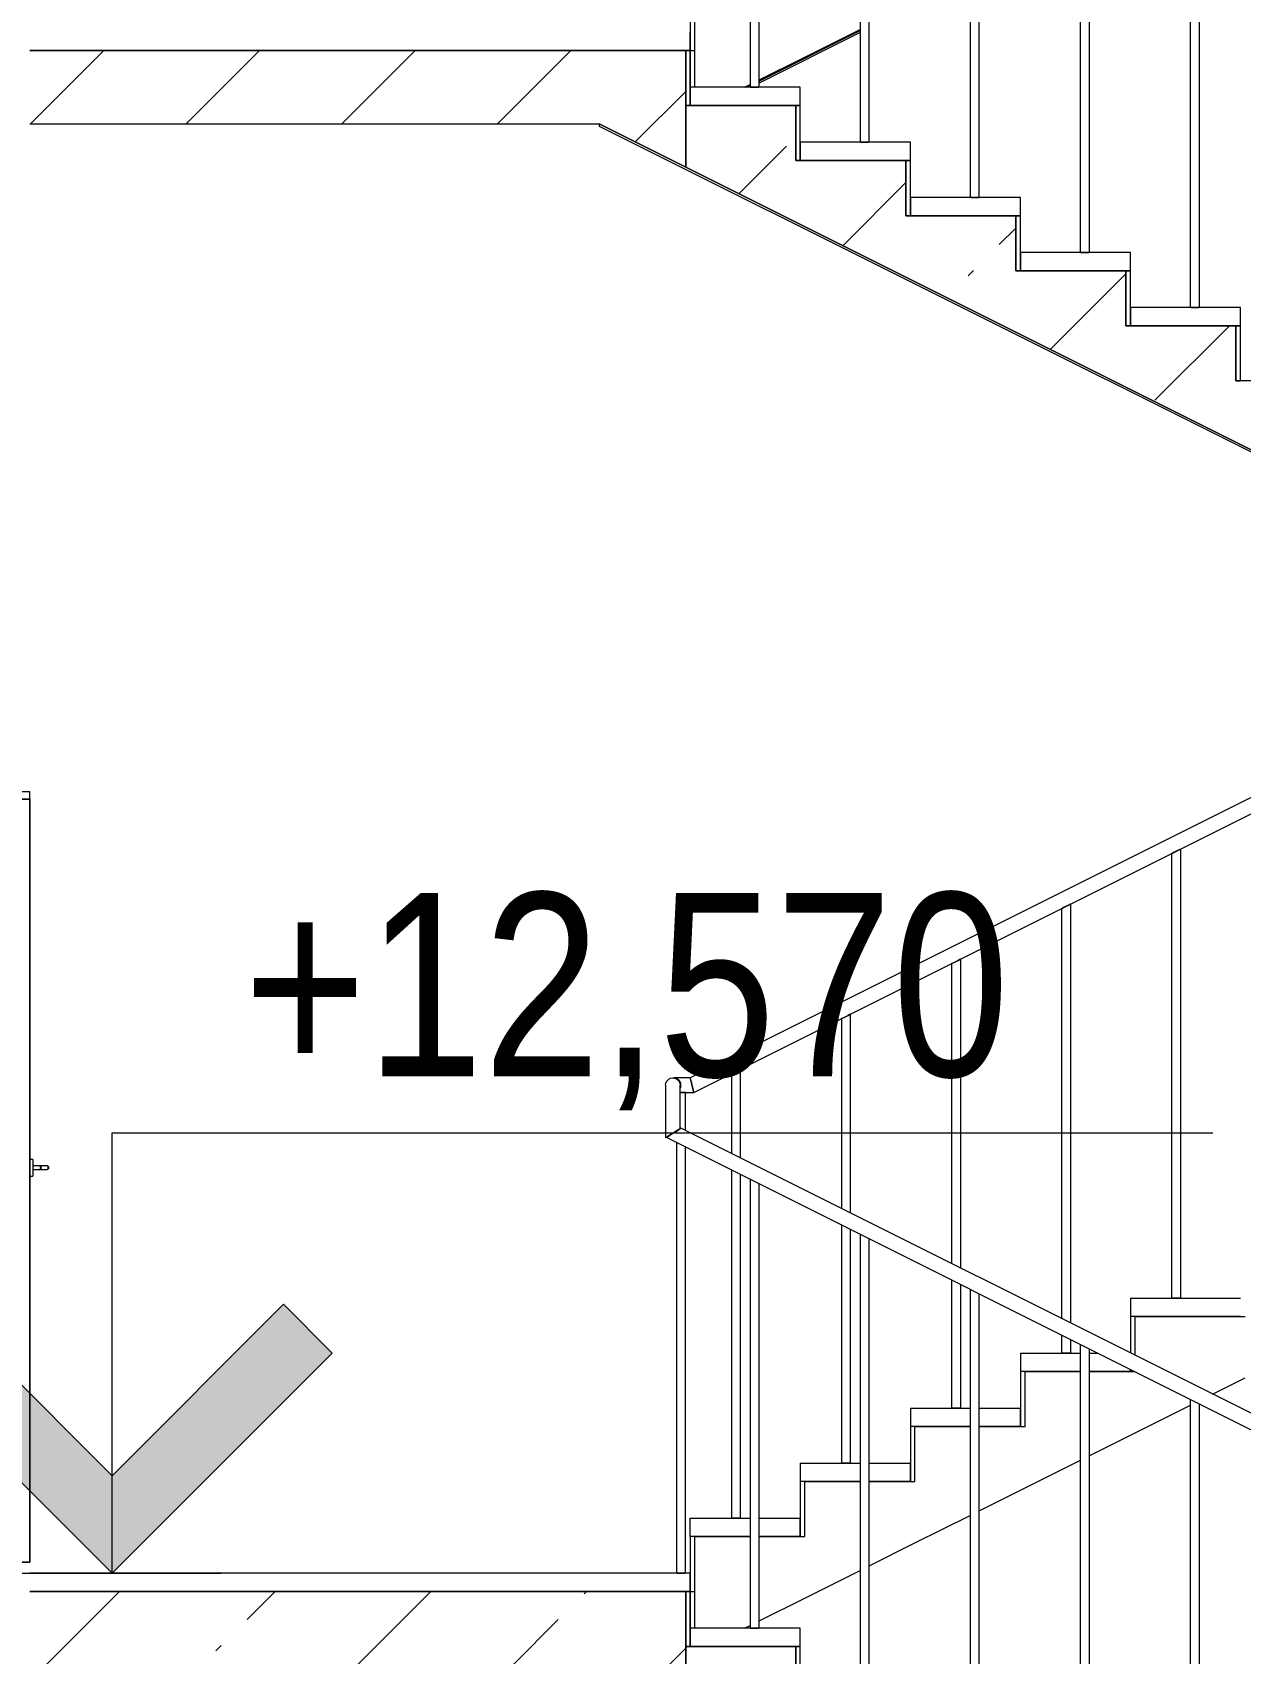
# Model space of a CAD drawing. Header units: millimetres. Extents: x -39507 to 33074, y -24219 to 30962.
# Drawn here: x 16074 to 19367, y 12351 to 16770 of the extents above; entities that cross this region are included whole.
import ezdxf

# ---------------------------------------------------------------- set-up
doc = ezdxf.new("R2010")
doc.units = ezdxf.units.MM
for name, color, linetype, lineweight in [('Балясины', 7, 'Continuous', 9), ('Верхние поручни', 7, 'Continuous', 9), ('Высотные отметки', 7, 'Continuous', 9), ('Двери', 7, 'Continuous', 9), ('Каркас_Импост', 7, 'Continuous', 9), ('Лестницы', 7, 'Continuous', 9), ('Лестницы-1', 7, 'Continuous', 18), ('Ограждение', 7, 'Continuous', 9), ('Панель', 7, 'Continuous', 9), ('Потолки', 7, 'Continuous', 9), ('Проступи_подступенки', 7, 'Continuous', 18), ('Проступи_подступенки-1', 7, 'Continuous', 9), ('Структура _1_', 7, 'Continuous', 18)]:
    doc.layers.add(name, color=color, linetype=linetype, lineweight=lineweight)
doc.styles.add('Arial Narrow', font='ARIALN.TTF', dxfattribs={"height": 500})
pattern_1 = [(45, (-2885.9, 6475), (-424.264, 424.264), [600, -100, 20, -100]), (45, (-2885.9, 6899), (-424.264, 424.264), [])]

# ---------------------------------------------------------------- blocks, each defined once
blk = doc.blocks.new('Дверь - Однопольная - ДВ1__21х10-7160092-Разрез 2-2')
at = {"layer": 'Двери'}
for p, q in [((16027.1, 13817.1), (16027.1, 13618.3)), ((15990.7, 13750.8), (15986.4, 13768.6)), ((15986.6, 13768), (15990.7, 13750.7)), ((15990.7, 13750.7), (16009.1, 13737.5)), ((16015.3, 13633.1), (16015.3, 13725.3)), ((16067.1, 13652.5), (16067.1, 13697.5)), ((16075.4, 13697.5), (16067.1, 13697.5)), ((16075.4, 13697.5), (16075.4, 13652.5)), ((16104, 13680.4), (16075.4, 13680.4)), ((16075.4, 13670.4), (16104, 13670.4)), ((16095.8, 13676.4), (16095.8, 13674.4)), ((16096.9, 13676.4), (16096.9, 13674.4)), ((16113, 13680.4), (16100.9, 13680.4)), ((16100.9, 13670.4), (16113, 13670.4)), ((16117, 13674.4), (16117, 13676.4)), ((16118.1, 13674.4), (16118.1, 13676.4)), ((16067.1, 13652.5), (16075.4, 13652.5))]:
    blk.add_line(p, q, dxfattribs=at)
at = {"layer": 'Двери', "flags": 128}
for points in [[(16095.8, 13676.4), (16095.8, 13676.6), (16095.8, 13676.8), (16095.8, 13676.9), (16095.8, 13677.1), (16095.9, 13677.2), (16095.9, 13677.4), (16095.9, 13677.5), (16096, 13677.7), (16096, 13677.8), (16096.1, 13678), (16096.2, 13678.1), (16096.2, 13678.3), (16096.3, 13678.4), (16096.4, 13678.6), (16096.5, 13678.7), (16096.6, 13678.8), (16096.7, 13678.9), (16096.8, 13679.1), (16096.9, 13679.2), (16097, 13679.3), (16097.1, 13679.4), (16097.2, 13679.5), (16097.4, 13679.6), (16097.5, 13679.7), (16097.6, 13679.8), (16097.8, 13679.9), (16097.9, 13680), (16098, 13680), (16098.2, 13680.1), (16098.3, 13680.2), (16098.5, 13680.2), (16098.6, 13680.3), (16098.8, 13680.3), (16098.9, 13680.3), (16099.1, 13680.4), (16099.3, 13680.4), (16099.4, 13680.4), (16099.6, 13680.4), (16099.7, 13680.4), (16099.8, 13680.4)], [(16099.8, 13670.4), (16099.6, 13670.4), (16099.5, 13670.4), (16099.3, 13670.5), (16099.1, 13670.5), (16099, 13670.5), (16098.8, 13670.5), (16098.7, 13670.6), (16098.5, 13670.6), (16098.4, 13670.7), (16098.2, 13670.7), (16098.1, 13670.8), (16097.9, 13670.9), (16097.8, 13671), (16097.7, 13671), (16097.5, 13671.1), (16097.4, 13671.2), (16097.3, 13671.3), (16097.1, 13671.4), (16097, 13671.5), (16096.9, 13671.6), (16096.8, 13671.8), (16096.7, 13671.9), (16096.6, 13672), (16096.5, 13672.1), (16096.4, 13672.3), (16096.3, 13672.4), (16096.3, 13672.5), (16096.2, 13672.7), (16096.1, 13672.8), (16096.1, 13673), (16096, 13673.1), (16095.9, 13673.3), (16095.9, 13673.4), (16095.9, 13673.6), (16095.8, 13673.8), (16095.8, 13673.9), (16095.8, 13674.1), (16095.8, 13674.2), (16095.8, 13674.4), (16095.8, 13674.4)], [(16100.9, 13680.4), (16100, 13680.3), (16099.1, 13680), (16098.4, 13679.6), (16097.7, 13678.9), (16097.3, 13678.2), (16097, 13677.3), (16096.9, 13676.4)], [(16096.9, 13674.4), (16097, 13673.5), (16097.3, 13672.7), (16097.7, 13671.9), (16098.4, 13671.3), (16099.1, 13670.8), (16100, 13670.5), (16100.9, 13670.4)], [(16117, 13676.4), (16116.9, 13677.3), (16116.6, 13678.2), (16116.1, 13678.9), (16115.5, 13679.6), (16114.7, 13680), (16113.9, 13680.3), (16113, 13680.4)], [(16113, 13670.4), (16113.9, 13670.5), (16114.7, 13670.8), (16115.5, 13671.3), (16116.1, 13671.9), (16116.6, 13672.7), (16116.9, 13673.5), (16117, 13674.4)], [(16114.1, 13680.4), (16114.2, 13680.4), (16114.4, 13680.4), (16114.5, 13680.4), (16114.7, 13680.4), (16114.9, 13680.4), (16115, 13680.3), (16115.2, 13680.3), (16115.3, 13680.2), (16115.5, 13680.2), (16115.6, 13680.1), (16115.8, 13680.1), (16115.9, 13680), (16116, 13679.9), (16116.2, 13679.8), (16116.3, 13679.7), (16116.4, 13679.6), (16116.6, 13679.5), (16116.7, 13679.4), (16116.8, 13679.3), (16116.9, 13679.2), (16117, 13679.1), (16117.1, 13679), (16117.2, 13678.9), (16117.3, 13678.7), (16117.4, 13678.6), (16117.5, 13678.5), (16117.6, 13678.3), (16117.7, 13678.2), (16117.7, 13678), (16117.8, 13677.9), (16117.8, 13677.7), (16117.9, 13677.6), (16117.9, 13677.4), (16118, 13677.3), (16118, 13677.1), (16118, 13677), (16118, 13676.8), (16118.1, 13676.6), (16118.1, 13676.5), (16118.1, 13676.4)], [(16118.1, 13674.4), (16118.1, 13674.3), (16118, 13674.1), (16118, 13674), (16118, 13673.8), (16118, 13673.6), (16117.9, 13673.5), (16117.9, 13673.3), (16117.9, 13673.2), (16117.8, 13673), (16117.7, 13672.9), (16117.7, 13672.7), (16117.6, 13672.6), (16117.5, 13672.4), (16117.4, 13672.3), (16117.4, 13672.2), (16117.3, 13672), (16117.2, 13671.9), (16117.1, 13671.8), (16117, 13671.7), (16116.8, 13671.6), (16116.7, 13671.5), (16116.6, 13671.3), (16116.5, 13671.2), (16116.4, 13671.2), (16116.2, 13671.1), (16116.1, 13671), (16115.9, 13670.9), (16115.8, 13670.8), (16115.7, 13670.8), (16115.5, 13670.7), (16115.4, 13670.6), (16115.2, 13670.6), (16115.1, 13670.6), (16114.9, 13670.5), (16114.7, 13670.5), (16114.6, 13670.5), (16114.4, 13670.4), (16114.3, 13670.4), (16114.1, 13670.4), (16114.1, 13670.4)], [(15940.4, 13652.6), (15939.2, 13652.4), (15938, 13651.8), (15936.9, 13650.8), (15935.8, 13649.3), (15934.9, 13647.5), (15934.1, 13645.4), (15933.5, 13643.1), (15933.1, 13640.6), (15932.8, 13638), (15932.8, 13635.4), (15933, 13632.8), (15933.3, 13630.5), (15933.9, 13628.3), (15934.6, 13626.4), (15935.5, 13624.8), (15936.5, 13623.7), (15937.7, 13622.9), (15938.8, 13622.7)], [(15938.8, 13622.7), (15940, 13622.8), (15941.2, 13623.4), (15942.3, 13624.5), (15943.4, 13625.9), (15944.3, 13627.7), (15945.1, 13629.8), (15945.7, 13632.2), (15946.1, 13634.7), (15946.4, 13637.3), (15946.4, 13639.9), (15946.2, 13642.4), (15945.9, 13644.8), (15945.3, 13647), (15944.6, 13648.9), (15943.7, 13650.4), (15942.7, 13651.6), (15941.6, 13652.3), (15940.4, 13652.6)]]:
    blk.add_lwpolyline(points, dxfattribs=at)
at = {"layer": 'Двери'}
for centre, radius, start, end in [((16084, 13728.8), 105, 122.8143, 158.1234), ((16157, 13621.3), 225.3, 139.188, 173.8123), ((16157, 13621.3), 210.7, 142.0866, 177.9252), ((16000.3, 13725.3), 15, 0, 54.2438), ((16157, 13621.3), 225.3, 176.2822, 178.0596), ((15939.1, 13628.9), 7.3, 180, 0), ((16030.5, 13633.1), 15.2, 180, 257.1804)]:
    blk.add_arc(centre, radius, start, end, dxfattribs=at)
blk.add_open_spline([(15957.3, 13725.8), (15956.9, 13724.9), (15953.5, 13718.3), (15947.7, 13705.5), (15943.3, 13693.1), (15941.4, 13686.8)], degree=3, knots=[0.2825242, 0.2825242, 0.2825242, 0.2825242, 0.3333333, 0.6666667, 1, 1, 1, 1], dxfattribs=at)
for points in [[(15965.3, 13739.8), (15962.9, 13736), (15960.7, 13732), (15958.5, 13727.9)], [(15966.6, 13711.7), (15967.2, 13713), (15967.9, 13714.4), (15968.5, 13715.7)]]:
    blk.add_open_spline(points, degree=3, dxfattribs=at)
at = {"layer": 'Каркас_Импост'}
for p, q in [((15867.1, 14700), (15867.1, 14670)), ((16067.1, 14700), (15867.1, 14700)), ((15867.1, 14670), (16027.1, 14670)), ((16027.1, 14670), (15867.1, 14670)), ((15867.1, 12600), (15867.1, 14670)), ((16027.1, 14670), (16027.1, 14680)), ((16027.1, 14680), (16067.1, 14680)), ((16027.1, 12600), (16027.1, 14680)), ((16067.1, 14680), (16027.1, 14680)), ((16027.1, 14670), (16027.1, 12600)), ((16067.1, 14680), (16067.1, 14700)), ((16067.1, 14680), (16067.1, 12600)), ((16027.1, 12600), (15867.1, 12600)), ((16067.1, 12600), (16027.1, 12600))]:
    blk.add_line(p, q, dxfattribs=at)
at = {"layer": 'Панель'}
for p, q in [((16027.1, 14679), (16027.1, 12600)), ((16067.1, 14679), (16027.1, 14679)), ((16067.1, 12600), (16067.1, 14679)), ((16027.1, 12600), (16067.1, 12600))]:
    blk.add_line(p, q, dxfattribs=at)
blk = doc.blocks.new('Ограждение - 25mm-V123-Разрез 2-2')
at = {"layer": 'Балясины'}
for p, q in [((18030, 17843.8), (18030, 16620)), ((18030.3, 17843.7), (18030.3, 17843.7)), ((18055, 16620), (18055, 17831.3)), ((18042.5, 16620), (18031.7, 16620)), ((18031.7, 16620), (18042.5, 16620)), ((18042.5, 16620), (18047.9, 16620)), ((18047.9, 16620), (18042.5, 16620)), ((18048.8, 16620), (18053.3, 16620)), ((18053.3, 16620), (18048.8, 16620))]:
    blk.add_line(p, q, dxfattribs=at)
blk = doc.blocks.new('Ограждение - 25mm-V92-Разрез 2-2')
at = {"layer": 'Балясины'}
for p, q in [((20430, -156.2), (20430, -1380)), ((20430.3, -156.3), (20430.3, -156.3)), ((20455, -1380), (20455, -168.7)), ((20442.5, -1380), (20431.7, -1380)), ((20431.7, -1380), (20442.5, -1380)), ((20442.5, -1380), (20453.3, -1380)), ((20453.3, -1380), (20442.5, -1380))]:
    blk.add_line(p, q, dxfattribs=at)
blk = doc.blocks.new('Ограждение - 25mm-V122-Разрез 2-2')
at = {"layer": 'Балясины'}
for p, q in [((19204.2, 17520), (19204.2, 18743.8)), ((19179.2, 18731.3), (19179.2, 17520)), ((19191.7, 17520), (19181.7, 17520)), ((19181.7, 17520), (19191.7, 17520)), ((19191.7, 17520), (19202.5, 17520)), ((19202.5, 17520), (19191.7, 17520))]:
    blk.add_line(p, q, dxfattribs=at)
at = {"layer": 'Балясины', "flags": 128}
for points in [[(19191.7, 18737.6), (19186.3, 18734.9), (19181.9, 18732.7), (19179.5, 18731.5), (19181.9, 18732.7), (19186.3, 18734.9), (19191.7, 18737.6)], [(19191.7, 18737.6), (19197.1, 18740.3), (19201.5, 18742.5), (19203.9, 18743.7), (19201.5, 18742.5), (19197.1, 18740.3), (19191.7, 18737.6)]]:
    blk.add_lwpolyline(points, dxfattribs=at)
blk = doc.blocks.new('Ограждение - 25mm-V110-Разрез 2-2')
at = {"layer": 'Балясины'}
for p, q in [((18879.2, 22781.3), (18879.2, 21663.7)), ((18891.7, 22787.6), (18897.1, 22790.3)), ((18904.2, 21651.2), (18904.2, 22793.8)), ((18879.2, 21619.2), (18879.2, 21570)), ((18891.7, 21570), (18880.9, 21570)), ((18880.9, 21570), (18891.7, 21570)), ((18891.7, 21570), (18898, 21570)), ((18898, 21570), (18891.7, 21570)), ((18898.4, 21570), (18902.5, 21570)), ((18902.5, 21570), (18898.4, 21570)), ((18904.2, 21570), (18904.2, 21606.7))]:
    blk.add_line(p, q, dxfattribs=at)
at = {"layer": 'Балясины', "flags": 128}
for points in [[(18891.7, 22787.6), (18886.3, 22784.9), (18881.9, 22782.7), (18879.5, 22781.5), (18881.9, 22782.7), (18886.3, 22784.9), (18891.7, 22787.6)], [(18898.5, 22791), (18901.5, 22792.5), (18903.9, 22793.7), (18901.5, 22792.5), (18897.1, 22790.3), (18891.7, 22787.6)]]:
    blk.add_lwpolyline(points, dxfattribs=at)
blk = doc.blocks.new('Ограждение - 25mm-V111-Разрез 2-2')
at = {"layer": 'Балясины'}
for p, q in [((18579.2, 22631.3), (18579.2, 21813.8)), ((18604.2, 21801.3), (18604.2, 22643.8)), ((18579.2, 21769.2), (18579.2, 21420)), ((18604.2, 21420), (18604.2, 21756.7)), ((18591.7, 21420), (18580.9, 21420)), ((18580.9, 21420), (18591.7, 21420)), ((18591.7, 21420), (18602.5, 21420)), ((18602.5, 21420), (18591.7, 21420))]:
    blk.add_line(p, q, dxfattribs=at)
at = {"layer": 'Балясины', "flags": 128}
for points in [[(18591.7, 22637.6), (18586.3, 22634.9), (18581.9, 22632.7), (18579.5, 22631.5), (18581.9, 22632.7), (18586.3, 22634.9), (18591.7, 22637.6)], [(18591.7, 22637.6), (18597.1, 22640.3), (18601.5, 22642.5), (18603.9, 22643.7), (18601.5, 22642.5), (18597.1, 22640.3), (18591.7, 22637.6)]]:
    blk.add_lwpolyline(points, dxfattribs=at)
blk = doc.blocks.new('Ограждение - 25mm-V112-Разрез 2-2')
at = {"layer": 'Балясины'}
for p, q in [((18304.2, 21951.4), (18304.2, 22493.8)), ((18279.2, 22481.3), (18279.2, 21963.9)), ((18279.2, 21919.2), (18279.2, 21270)), ((18304.2, 21270), (18304.2, 21906.7)), ((18291.7, 21270), (18280.9, 21270)), ((18280.9, 21270), (18291.7, 21270)), ((18291.7, 21270), (18302.5, 21270)), ((18302.5, 21270), (18291.7, 21270))]:
    blk.add_line(p, q, dxfattribs=at)
at = {"layer": 'Балясины', "flags": 128}
for points in [[(18291.7, 22487.6), (18297.1, 22490.3), (18301.5, 22492.5), (18303.9, 22493.7), (18301.5, 22492.5), (18297.1, 22490.3), (18291.7, 22487.6)], [(18291.7, 22487.6), (18286.3, 22484.9), (18281.9, 22482.7), (18279.5, 22481.5), (18281.9, 22482.7), (18286.3, 22484.9), (18291.7, 22487.6)]]:
    blk.add_lwpolyline(points, dxfattribs=at)
blk = doc.blocks.new('Ограждение - 25mm-V113-Разрез 2-2')
at = {"layer": 'Балясины'}
for p, q in [((17979.2, 22331.3), (17979.2, 22113.9)), ((18004.2, 22101.4), (18004.2, 22343.8)), ((17979.2, 22069.2), (17979.2, 21120)), ((18004.2, 21120), (18004.2, 22056.7)), ((17991.7, 21120), (17980.9, 21120)), ((17980.9, 21120), (17991.7, 21120)), ((17991.7, 21120), (18002.5, 21120)), ((18002.5, 21120), (17991.7, 21120))]:
    blk.add_line(p, q, dxfattribs=at)
at = {"layer": 'Балясины', "flags": 128}
for points in [[(17991.7, 22337.6), (17986.3, 22334.9), (17981.9, 22332.7), (17979.5, 22331.5), (17981.9, 22332.7), (17986.3, 22334.9), (17991.7, 22337.6)], [(17991.7, 22337.6), (17997.1, 22340.3), (18001.5, 22342.5), (18003.9, 22343.7), (18001.5, 22342.5), (17997.1, 22340.3), (17991.7, 22337.6)]]:
    blk.add_lwpolyline(points, dxfattribs=at)
blk = doc.blocks.new('Ограждение - 25mm-V115-Разрез 2-2')
at = {"layer": 'Балясины'}
for p, q in [((17841.7, 22280), (17852.5, 22280)), ((17854.2, 22280), (17841.7, 22280)), ((17854.2, 22176.4), (17854.2, 22280)), ((17829.2, 22144.2), (17829.2, 20970)), ((17854.2, 20970), (17854.2, 22131.7)), ((17852.5, 20970), (17830.9, 20970)), ((17830.9, 20970), (17852.5, 20970))]:
    blk.add_line(p, q, dxfattribs=at)
blk = doc.blocks.new('Ограждение - 25mm-V114-Разрез 2-2')
at = {"layer": 'Балясины'}
for p, q in [((17841.7, 22280), (17852.5, 22280)), ((17852.5, 22280), (17841.7, 22280)), ((17854.2, 22176.4), (17854.2, 22280)), ((17829.2, 22144.2), (17829.2, 20970)), ((17854.2, 20970), (17854.2, 22131.7)), ((17852.5, 20970), (17830.9, 20970)), ((17830.9, 20970), (17852.5, 20970))]:
    blk.add_line(p, q, dxfattribs=at)
blk = doc.blocks.new('Ограждение - 25mm-V141-Разрез 2-2')
at = {"layer": 'Балясины'}
for p, q in [((17829.2, 22144.2), (17829.2, 20970)), ((17829.5, 22144.1), (17829.5, 22144.1)), ((17854.2, 20970), (17854.2, 22131.7)), ((17841.7, 20970), (17830.9, 20970)), ((17830.9, 20970), (17841.7, 20970)), ((17841.7, 20970), (17852.5, 20970)), ((17852.5, 20970), (17841.7, 20970))]:
    blk.add_line(p, q, dxfattribs=at)
blk = doc.blocks.new('Ограждение - Ограждение-6836320-Разрез 2-2')
for name, p in [('Ограждение - 25mm-V123-Разрез 2-2', (0, 0)), ('Ограждение - 25mm-V92-Разрез 2-2', (-2100, 17850)), ('Ограждение - 25mm-V92-Разрез 2-2', (-1800, 17700)), ('Ограждение - 25mm-V92-Разрез 2-2', (-1500, 17550)), ('Ограждение - 25mm-V92-Разрез 2-2', (-1200, 17400)), ('Ограждение - 25mm-V122-Разрез 2-2', (0, -4200)), ('Ограждение - 25mm-V110-Разрез 2-2', (0, -8400)), ('Ограждение - 25mm-V111-Разрез 2-2', (0, -8400)), ('Ограждение - 25mm-V112-Разрез 2-2', (0, -8400)), ('Ограждение - 25mm-V113-Разрез 2-2', (0, -8400)), ('Ограждение - 25mm-V115-Разрез 2-2', (0, -8400)), ('Ограждение - 25mm-V114-Разрез 2-2', (0, -8400)), ('Ограждение - 25mm-V141-Разрез 2-2', (0, -8400)), ('Ограждение - 25mm-V92-Разрез 2-2', (-2400, 13800)), ('Ограждение - 25mm-V92-Разрез 2-2', (-2100, 13650)), ('Ограждение - 25mm-V92-Разрез 2-2', (-1800, 13500)), ('Ограждение - 25mm-V92-Разрез 2-2', (-1500, 13350)), ('Ограждение - 25mm-V92-Разрез 2-2', (-1200, 13200))]:
    blk.add_blockref(name, p)
blk = doc.blocks.new('Тип верхнего поручня - Верхний поручень_Внутренний_-6837024-Разрез 2-2')
at = {"layer": 'Верхние поручни'}
for p, q in [((20337.3, 15155.1), (17867.1, 13920)), ((17876.6, 13880), (20382, 15132.7)), ((17867.1, 13920), (17821.7, 13920)), ((17799.6, 13900), (17799.6, 13756.7)), ((17839.5, 13880), (17876.6, 13880)), ((17839.6, 13781.4), (17839.6, 13900)), ((17801.7, 13758), (21757.7, 11780)), ((21767.1, 11820), (17841.7, 13782.7))]:
    blk.add_line(p, q, dxfattribs=at)
at = {"layer": 'Верхние поручни', "flags": 128}
for points in [[(17799.6, 13900), (17800.3, 13905.2), (17802.3, 13910), (17805.5, 13914.1), (17809.6, 13917.3), (17814.4, 13919.3), (17819.6, 13920)], [(17819.6, 13920), (17824.8, 13919.3), (17829.6, 13917.3), (17833.8, 13914.1), (17836.9, 13910), (17838.9, 13905.2), (17839.6, 13900)], [(17841.7, 13900), (17841, 13905.2), (17839, 13910), (17835.9, 13914.1), (17831.7, 13917.3), (17826.9, 13919.3), (17821.7, 13920)], [(17839.7, 13891.2), (17841, 13894.8), (17841.7, 13900)], [(17819.6, 13769), (17814.4, 13765.8), (17809.6, 13762.9), (17805.5, 13760.3), (17802.3, 13758.3), (17800.3, 13757.1), (17799.6, 13756.7)], [(17802.3, 13758.3), (17805.5, 13760.3), (17809.6, 13762.9), (17814.4, 13765.8), (17819.6, 13769)], [(17821.7, 13770.3), (17816.5, 13767.1), (17811.7, 13764.2), (17807.6, 13761.6), (17804.4, 13759.6)], [(17804.4, 13759.6), (17807.6, 13761.6), (17811.7, 13764.2), (17816.5, 13767.1), (17821.7, 13770.3)], [(17819.6, 13769), (17824.8, 13772.2), (17829.6, 13775.2), (17833.8, 13777.8), (17836.9, 13779.7)], [(17836.9, 13779.7), (17833.8, 13777.8), (17829.6, 13775.2), (17824.8, 13772.2), (17819.6, 13769)], [(17821.7, 13770.3), (17826.9, 13773.5), (17831.7, 13776.5), (17835.9, 13779.1), (17839, 13781), (17841, 13782.3), (17841.7, 13782.7)], [(17839, 13781), (17835.9, 13779.1), (17831.7, 13776.5), (17826.9, 13773.5), (17821.7, 13770.3)]]:
    blk.add_lwpolyline(points, dxfattribs=at)
at = {"layer": 'Верхние поручни'}
for points, knots in [([(17841.7, 13900), (17841.7, 13901.7), (17841.4, 13904.4), (17840.3, 13907.7), (17839.1, 13910), (17837.9, 13911.8), (17836.8, 13913.2), (17835.6, 13914.5), (17833.9, 13915.9), (17832.1, 13917.1), (17830.6, 13918), (17829.4, 13918.5), (17828.2, 13919), (17826.9, 13919.3), (17825.6, 13919.6), (17824.3, 13919.8), (17823, 13920), (17822.2, 13920), (17821.7, 13920)], [0, 0, 0, 0, 0.0833333, 0.125, 0.1666667, 0.2083333, 0.2291667, 0.25, 0.2916667, 0.3333333, 0.3541667, 0.375, 0.3958333, 0.4166667, 0.4375, 0.4583333, 0.4791667, 0.5, 0.5, 0.5, 0.5]), ([(17871.8, 13900), (17871.4, 13901.7), (17870.6, 13905.2), (17869.5, 13910.1), (17868.5, 13914.3), (17867.5, 13918.6), (17867.1, 13920), (17867.1, 13920)], [0, 0, 0, 0, 0.0833333, 0.1666667, 0.25, 0.3333333, 0.5, 0.5, 0.5, 0.5]), ([(17839.7, 13891.2), (17839.9, 13891.6), (17840.4, 13892.8), (17841.4, 13895.6), (17841.7, 13898.3), (17841.7, 13900)], [0.8549357, 0.8549357, 0.8549357, 0.8549357, 0.875, 0.9166667, 1, 1, 1, 1]), ([(17876.6, 13880), (17876.6, 13880), (17876.2, 13881.4), (17875.2, 13885.7), (17874.2, 13889.9), (17873.1, 13894.8), (17872.3, 13898.3), (17871.8, 13900)], [0.5, 0.5, 0.5, 0.5, 0.6666667, 0.75, 0.8333333, 0.9166667, 1, 1, 1, 1])]:
    blk.add_open_spline(points, degree=3, knots=knots, dxfattribs=at)
for points in [[(17867.8, 13917.3), (17868, 13916.4), (17868.5, 13914.3), (17869.5, 13910.1), (17870.6, 13905.2), (17871.4, 13901.7), (17871.8, 13900)], [(17871.8, 13900), (17872.3, 13898.3), (17873.1, 13894.8), (17874.2, 13889.9), (17875.2, 13885.7), (17875.7, 13883.6), (17875.9, 13882.7)]]:
    blk.add_open_spline(points, degree=3, dxfattribs=at)
blk = doc.blocks.new('Высотные отметки - Высотная отметка - Стрелка-4455449-Разрез 2-2')
at = {"layer": 'Высотные отметки'}
blk.add_hatch(color=256, dxfattribs=at).paths.add_polyline_path([(-36565.6, -5267.2), (-36098.4, -5734.3), (-35631.2, -5267.2), (-35498.4, -5400), (-36098.4, -6000), (-36698.4, -5400)], flags=0)
for p, q in [((-36098.4, -4800), (-39098.4, -4800)), ((-36098.4, -6000), (-36098.4, -4800)), ((-36565.6, -5267.2), (-36698.4, -5400)), ((-36098.4, -5734.3), (-36565.6, -5267.2)), ((-35631.2, -5267.2), (-36098.4, -5734.3)), ((-35498.4, -5400), (-35631.2, -5267.2)), ((-36698.4, -5400), (-36098.4, -6000)), ((-36098.4, -6000), (-35498.4, -5400)), ((-35002.8, -6000), (-36395.1, -6000))]:
    blk.add_line(p, q, dxfattribs=at)

msp = doc.modelspace()

# ---------------------------------------------------------------- hatches: boundary and pattern name
at = {"layer": 'Лестницы'}
h = msp.add_hatch(dxfattribs=at)
h.set_pattern_fill('FP_2', color=256, style=0, pattern_type=2)
h.set_pattern_definition(pattern_1)
h.paths.add_polyline_path([(17854.6, 16402.3), (17854.6, 16720), (16067.1, 16720), (16067.1, 16520), (17619.2, 16520), (17764.3, 16447.5)], flags=0)
h = msp.add_hatch(dxfattribs=at)
h.set_pattern_fill('FP_2', color=256, style=0, pattern_type=2)
h.set_pattern_definition(pattern_1)
h.paths.add_polyline_path([(21754.6, 14452.3), (21754.6, 14770), (21454.6, 14770), (21454.6, 14920), (21154.6, 14920), (21154.6, 15070), (20854.6, 15070), (20854.6, 15220), (20554.6, 15220), (20554.6, 15370), (20254.6, 15370), (20254.6, 15520), (19954.6, 15520), (19954.6, 15670), (19654.6, 15670), (19654.6, 15820), (19354.6, 15820), (19354.6, 15970), (19054.6, 15970), (19054.6, 16120), (18754.6, 16120), (18754.6, 16270), (18454.6, 16270), (18454.6, 16420), (18154.6, 16420), (18154.6, 16570), (17854.6, 16570), (17854.6, 16402.3), (21733.6, 14462.8)], flags=0)
h = msp.add_hatch(dxfattribs=at)
h.set_pattern_fill('FP_2', color=256, style=0, pattern_type=2)
h.set_pattern_definition(pattern_1)
h.paths.add_polyline_path([(17854.6, 12202.3), (17854.6, 12520), (16067.1, 12520), (16067.1, 12320), (17619.2, 12320)], flags=0)
h = msp.add_hatch(dxfattribs=at)
h.set_pattern_fill('FP_2', color=256, style=0, pattern_type=2)
h.set_pattern_definition(pattern_1)
h.paths.add_polyline_path([(21754.6, 10252.3), (21754.6, 10570), (21454.6, 10570), (21454.6, 10720), (21154.6, 10720), (21154.6, 10870), (20854.6, 10870), (20854.6, 11020), (20554.6, 11020), (20554.6, 11170), (20254.6, 11170), (20254.6, 11320), (19954.6, 11320), (19954.6, 11470), (19654.6, 11470), (19654.6, 11620), (19354.6, 11620), (19354.6, 11770), (19054.6, 11770), (19054.6, 11920), (18754.6, 11920), (18754.6, 12070), (18454.6, 12070), (18454.6, 12220), (18154.6, 12220), (18154.6, 12370), (17854.6, 12370), (17854.6, 12202.3), (21733.6, 10262.8)], flags=0)

# ---------------------------------------------------------------- linework, layer by layer
at = {"layer": 'Высотные отметки'}
for p, q in [((16081.4, 12570), (16099.5, 12570)), ((16099.5, 12570), (16291.3, 12570))]:
    msp.add_line(p, q, dxfattribs=at)
at = {"layer": 'Лестницы'}
for p, q in [((17879.6, 16620), (17879.6, 16870)), ((18179.6, 16702.3), (18330.1, 16777.5)), ((17854.6, 16720), (17867.1, 16720)), ((17854.6, 16520), (17854.6, 16720)), ((17867.1, 16720), (17879.6, 16720)), ((17867.1, 16720), (17867.1, 16570)), ((17867.1, 16570), (17867.1, 16720)), ((17879.6, 16620), (17879.6, 16720)), ((18055, 16640), (18179.6, 16702.3)), ((18015, 16620), (18030, 16627.5)), ((19079.6, 13270), (19379.6, 13270)), ((19079.6, 13163.5), (19079.6, 13270)), ((18779.6, 13120), (18930.4, 13120)), ((18779.6, 12970), (18779.6, 13120)), ((18954.6, 13120), (19077.7, 13120)), ((19290.8, 13057.9), (19379.6, 13102.3)), ((19079.6, 12952.3), (19230.4, 13027.7)), ((18479.6, 12970), (18630.2, 12970)), ((18479.6, 12820), (18479.6, 12970)), ((18654.8, 12970), (18779.6, 12970)), ((18954.4, 12889.7), (19079.6, 12952.3)), ((18779.6, 12802.3), (18930.7, 12877.8)), ((18179.6, 12820), (18330.2, 12820)), ((18179.6, 12670), (18179.6, 12820)), ((18354.9, 12820), (18479.6, 12820)), ((18654.9, 12739.9), (18779.6, 12802.3)), ((18479.6, 12652.3), (18630.2, 12727.6)), ((17879.6, 12670), (18030.1, 12670)), ((17879.6, 12420), (17879.6, 12670)), ((18055, 12670), (18179.6, 12670)), ((18354.9, 12590), (18479.6, 12652.3)), ((18179.6, 12502.3), (18330.1, 12577.5)), ((17854.6, 12520), (17867.1, 12520)), ((17854.6, 12320), (17854.6, 12518.8)), ((17867.1, 12520), (17879.6, 12520)), ((17867.1, 12518.8), (17867.1, 12370)), ((17867.1, 12370), (17867.1, 12518.8)), ((17879.6, 12420), (17879.6, 12520)), ((18055, 12440), (18179.6, 12502.3)), ((18015, 12420), (18030, 12427.5))]:
    msp.add_line(p, q, dxfattribs=at)
at = {"layer": 'Лестницы-1'}
for p, q in [((17854.6, 16720), (16067.1, 16720)), ((17854.6, 16402.3), (17854.6, 16720)), ((18154.6, 16570), (17854.6, 16570)), ((17854.6, 16570), (17854.6, 16402.3)), ((18154.6, 16420), (18154.6, 16570)), ((16067.1, 16520), (17619.2, 16520)), ((17619.2, 16520), (17854.6, 16402.3)), ((17854.6, 16402.3), (21754.6, 14452.3)), ((18454.6, 16420), (18154.6, 16420)), ((18454.6, 16270), (18454.6, 16420)), ((18754.6, 16270), (18454.6, 16270)), ((18754.6, 16120), (18754.6, 16270)), ((19054.6, 16120), (18754.6, 16120)), ((19054.6, 15970), (19054.6, 16120)), ((19354.6, 15970), (19054.6, 15970)), ((19354.6, 15820), (19354.6, 15970)), ((19654.6, 15820), (19354.6, 15820)), ((17854.6, 12520), (16067.1, 12520)), ((17854.6, 12202.3), (17854.6, 12520)), ((18154.6, 12370), (17854.6, 12370)), ((17854.6, 12370), (17854.6, 12202.3)), ((18154.6, 12220), (18154.6, 12370))]:
    msp.add_line(p, q, dxfattribs=at)
at = {"layer": 'Потолки'}
for p, q in [((18055, 16637.1), (18330.1, 16774.6)), ((18330.1, 16769.1), (18055, 16631.5)), ((18020.9, 16620), (18030, 16624.6))]:
    msp.add_line(p, q, dxfattribs=at)
at = {"layer": 'Проступи_подступенки'}
for p, q in [((17867.1, 16720), (17867.1, 16770)), ((16067.1, 16720), (17867.1, 16720)), ((17867.1, 16720), (17854.6, 16720)), ((17854.6, 16720), (17854.6, 16570)), ((17867.1, 16570), (17867.1, 16720)), ((18167.1, 16620), (17867.1, 16620)), ((17867.1, 16620), (17867.1, 16570)), ((18167.1, 16570), (18167.1, 16620)), ((17854.6, 16570), (17867.1, 16570)), ((17867.1, 16570), (18167.1, 16570)), ((18167.1, 16570), (18154.6, 16570)), ((18154.6, 16570), (18154.6, 16420)), ((18167.1, 16420), (18167.1, 16570)), ((18467.1, 16470), (18167.1, 16470)), ((18167.1, 16470), (18167.1, 16420)), ((18467.1, 16420), (18467.1, 16470)), ((18154.6, 16420), (18167.1, 16420)), ((18167.1, 16420), (18467.1, 16420)), ((18467.1, 16420), (18454.6, 16420)), ((18454.6, 16420), (18454.6, 16270)), ((18467.1, 16270), (18467.1, 16420)), ((18767.1, 16320), (18467.1, 16320)), ((18467.1, 16320), (18467.1, 16270)), ((18767.1, 16270), (18767.1, 16320)), ((18454.6, 16270), (18467.1, 16270)), ((18467.1, 16270), (18767.1, 16270)), ((18767.1, 16270), (18754.6, 16270)), ((18754.6, 16270), (18754.6, 16120)), ((18767.1, 16120), (18767.1, 16270)), ((19067.1, 16170), (18767.1, 16170)), ((18767.1, 16170), (18767.1, 16120)), ((19067.1, 16120), (19067.1, 16170)), ((18754.6, 16120), (18767.1, 16120)), ((18767.1, 16120), (19067.1, 16120)), ((19067.1, 16120), (19054.6, 16120)), ((19054.6, 16120), (19054.6, 15970)), ((19067.1, 15970), (19067.1, 16120)), ((19367.1, 16020), (19067.1, 16020)), ((19067.1, 16020), (19067.1, 15970)), ((19367.1, 15970), (19367.1, 16020)), ((19054.6, 15970), (19067.1, 15970)), ((19067.1, 15970), (19367.1, 15970)), ((19367.1, 15970), (19354.6, 15970)), ((19354.6, 15970), (19354.6, 15820)), ((19367.1, 15820), (19367.1, 15970)), ((19354.6, 15820), (19367.1, 15820)), ((17867.1, 12570), (16067.1, 12570)), ((17867.1, 12520), (17867.1, 12570)), ((16067.1, 12520), (17867.1, 12520)), ((17867.1, 12520), (17854.6, 12520)), ((17854.6, 12520), (17854.6, 12370)), ((17867.1, 12370), (17867.1, 12520)), ((18167.1, 12420), (17867.1, 12420)), ((17867.1, 12420), (17867.1, 12370)), ((18167.1, 12370), (18167.1, 12420)), ((17854.6, 12370), (17867.1, 12370)), ((17867.1, 12370), (18167.1, 12370)), ((18167.1, 12370), (18154.6, 12370)), ((18154.6, 12370), (18154.6, 12220)), ((18167.1, 12220), (18167.1, 12370))]:
    msp.add_line(p, q, dxfattribs=at)
at = {"layer": 'Проступи_подступенки-1'}
for p, q in [((17867.1, 16870), (17867.1, 16720)), ((17879.6, 16720), (17879.6, 16870)), ((17867.1, 16720), (17879.6, 16720)), ((19067.1, 13320), (19367.1, 13320)), ((19067.1, 13320), (19067.1, 13270)), ((19067.1, 13270), (19067.1, 13169.8)), ((19079.6, 13270), (19067.1, 13270)), ((19367.1, 13270), (19067.1, 13270)), ((19079.6, 13163.5), (19079.6, 13270)), ((18767.1, 13170), (18930.4, 13170)), ((18767.1, 13170), (18767.1, 13120)), ((18954.7, 13170), (18977.7, 13170)), ((19067.1, 13120), (19067.1, 13125.3)), ((19067.1, 13125.3), (19067.1, 13120)), ((18767.1, 13120), (18767.1, 12970)), ((18779.6, 13120), (18767.1, 13120)), ((18930.4, 13120), (18767.1, 13120)), ((18779.6, 12970), (18779.6, 13120)), ((19067.1, 13120), (18954.6, 13120)), ((19067.1, 13120), (19077.7, 13120)), ((18467.1, 13020), (18630.7, 13020)), ((18467.1, 13020), (18467.1, 12970)), ((18654.4, 13020), (18767.1, 13020)), ((18767.1, 12970), (18767.1, 13020)), ((18467.1, 12970), (18467.1, 12820)), ((18479.6, 12970), (18467.1, 12970)), ((18630.2, 12970), (18467.1, 12970)), ((18479.6, 12820), (18479.6, 12970)), ((18767.1, 12970), (18654.8, 12970)), ((18767.1, 12970), (18779.6, 12970)), ((18167.1, 12870), (18330.2, 12870)), ((18167.1, 12870), (18167.1, 12820)), ((18354.9, 12870), (18467.1, 12870)), ((18467.1, 12820), (18467.1, 12870)), ((18167.1, 12820), (18167.1, 12670)), ((18179.6, 12820), (18167.1, 12820)), ((18330.2, 12820), (18167.1, 12820)), ((18179.6, 12670), (18179.6, 12820)), ((18467.1, 12820), (18354.9, 12820)), ((18467.1, 12820), (18479.6, 12820)), ((17867.1, 12720), (18030.1, 12720)), ((17867.1, 12670), (17867.1, 12720)), ((18054.9, 12720), (18167.1, 12720)), ((18167.1, 12670), (18167.1, 12720)), ((18030.1, 12670), (17867.1, 12670)), ((17867.1, 12670), (17867.1, 12520)), ((17879.6, 12670), (17867.1, 12670)), ((17879.6, 12520), (17879.6, 12670)), ((18167.1, 12670), (18055, 12670)), ((18167.1, 12670), (18179.6, 12670)), ((17867.1, 12520), (17879.6, 12520))]:
    msp.add_line(p, q, dxfattribs=at)
at = {"layer": 'Структура _1_'}
for p, q in [((21819.2, 14419.5), (17619.2, 16520)), ((17619.2, 16520), (17619.2, 16514.4)), ((17619.2, 16514.4), (21819.2, 14414))]:
    msp.add_line(p, q, dxfattribs=at)

# ---------------------------------------------------------------- block references
at = {"layer": 'Верхние поручни'}
msp.add_blockref('Тип верхнего поручня - Верхний поручень_Внутренний_-6837024-Разрез 2-2', (0, 0), dxfattribs=at)
at = {"layer": 'Высотные отметки', "extrusion": (0, 0, -1)}
msp.add_blockref('Высотные отметки - Высотная отметка - Стрелка-4455449-Разрез 2-2', (19807.1, 18570), dxfattribs=at)
at = {"layer": 'Двери'}
msp.add_blockref('Дверь - Однопольная - ДВ1__21х10-7160092-Разрез 2-2', (0, 0), dxfattribs=at)
at = {"layer": 'Ограждение'}
msp.add_blockref('Ограждение - Ограждение-6836320-Разрез 2-2', (0, 0), dxfattribs=at)

# ---------------------------------------------------------------- texts
at = {"layer": 'Высотные отметки', "insert": (16650, 14424.3), "char_height": 500, "width": 2499.191, "attachment_point": 1, "line_spacing_factor": 0.974696, "style": 'Arial Narrow'}
msp.add_mtext('+12,570', dxfattribs=at)

doc.saveas('drawing.dxf')
